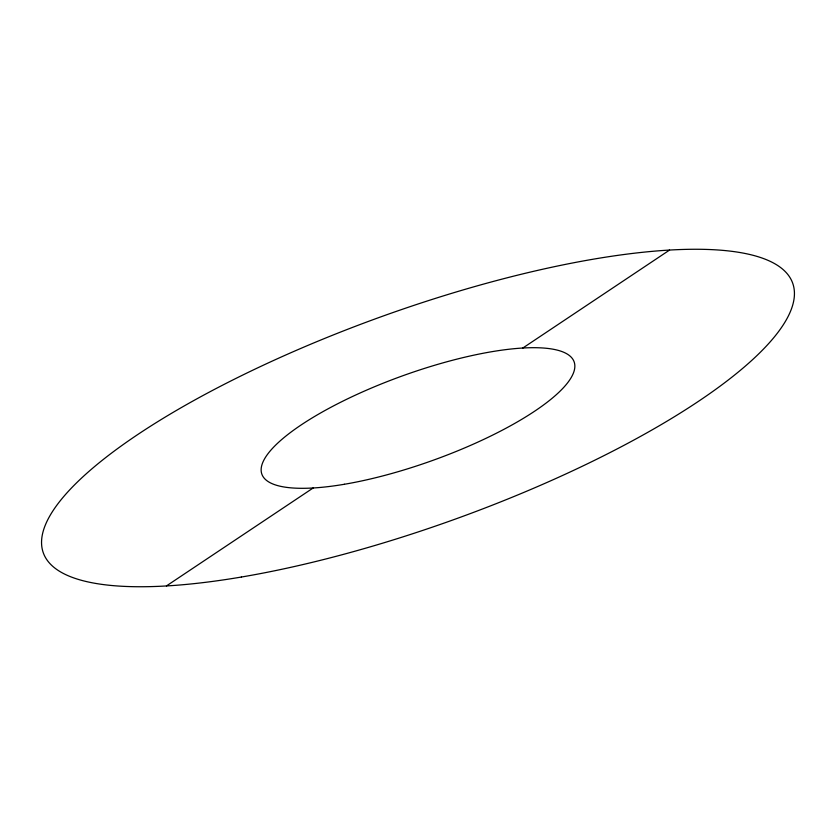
<?xml version="1.0" encoding="UTF-8"?>
<svg xmlns="http://www.w3.org/2000/svg" width="836" height="836" viewBox="0 0 836 836"><rect width="100%" height="100%" fill="white"/><g stroke="black" fill="none" stroke-linecap="round" stroke-linejoin="round"><path stroke-width="1.25" d="M166.427 585.942L313.176 487.973M522.824 348.027L669.573 250.058M241.374 577.039A398.197 107.75 -19.8 0 0 794.2 289.643A398.197 107.75 -19.8 0 0 218.426 387.319A398.197 107.75 -19.8 0 0 241.374 577.039M344.411 484.263A165.915 44.893 -19.8 0 0 574.75 364.517A165.915 44.893 -19.8 0 0 334.839 405.22A165.915 44.893 -19.8 0 0 344.411 484.263"/></g></svg>
